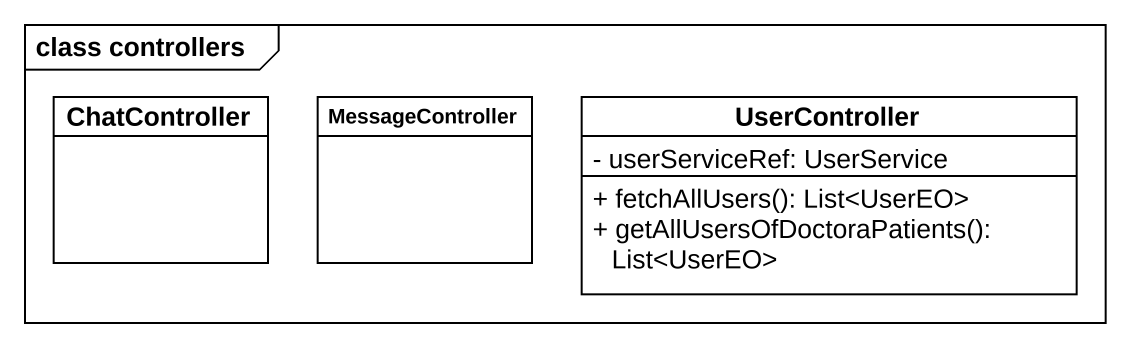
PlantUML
@startuml
mainframe class controllers
hide circle
hide empty members
skinparam classAttributeIconSize 0
class ChatController
class MessageController
class UserController {
  - userServiceRef: UserService
  + fetchAllUsers(): List<UserEO>
  + getAllUsersOfDoctoraPatients(): List<UserEO>
}
@enduml
